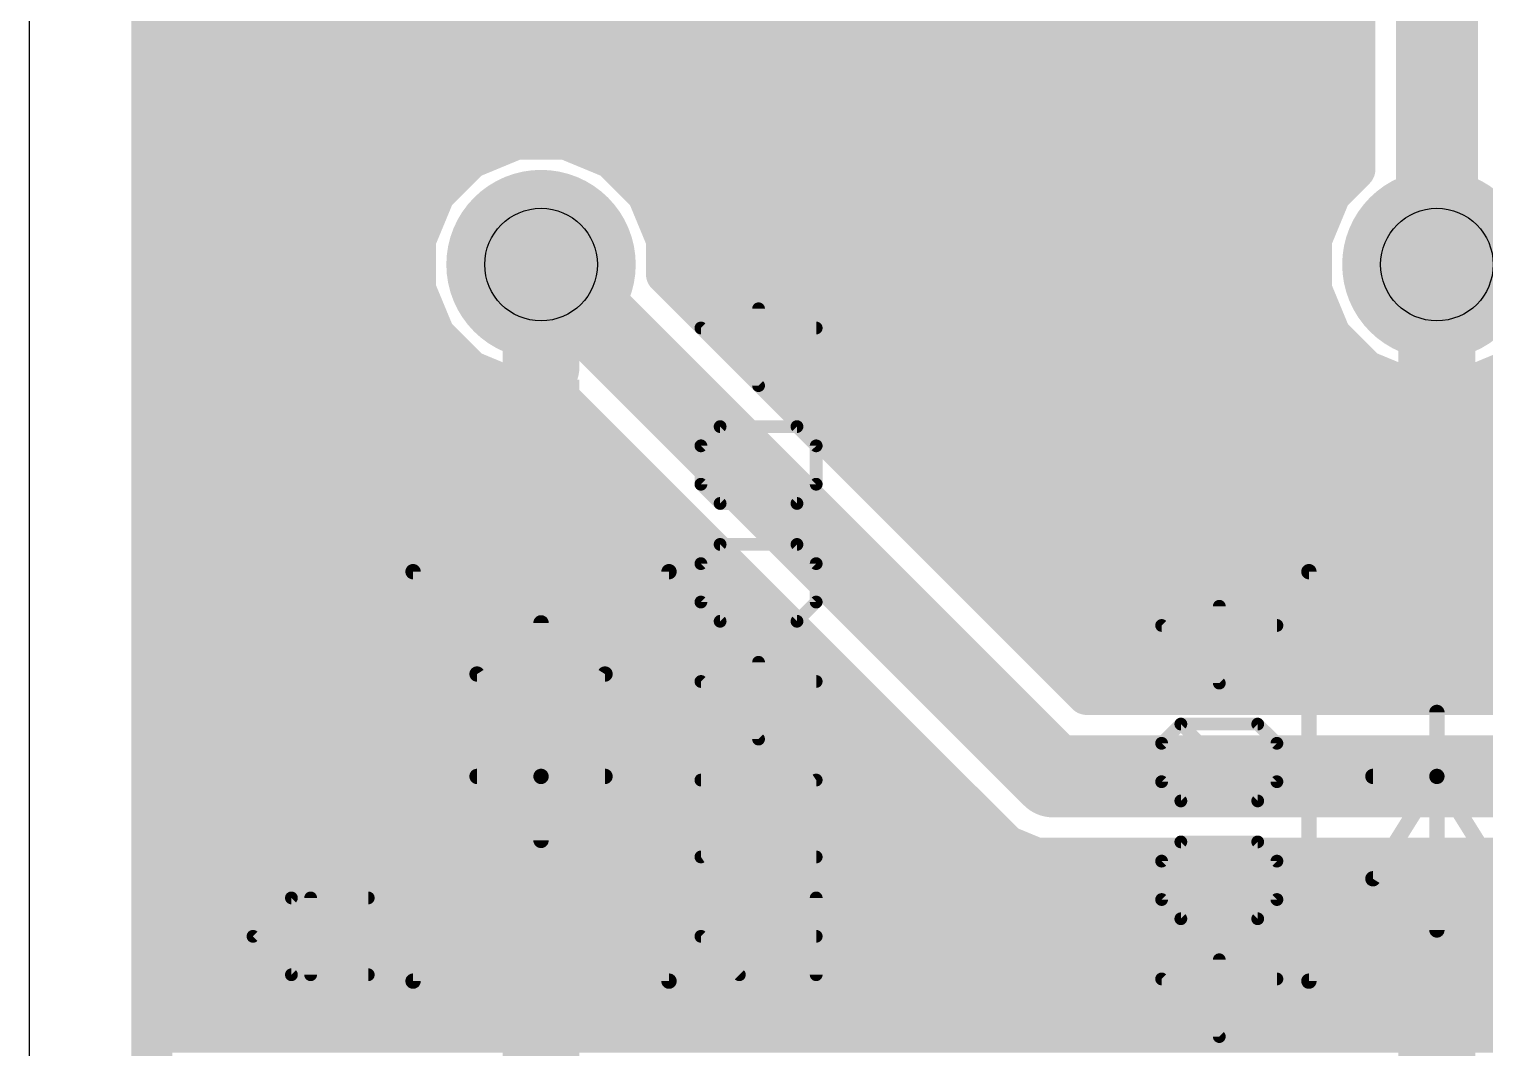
# Model space of a CAD drawing. Extents: x 0 to 35.2, y 0 to 45.7.
# Drawn here: x 0 to 14.45, y 20.17 to 30.28 of the extents above; entities that cross this region are included whole.
import ezdxf

# ---------------------------------------------------------------- set-up
doc = ezdxf.new("R2010")
doc.units = 0
for name, color, linetype in [('16', 175, 'CONTINUOUS'), ('17', 82, 'CONTINUOUS'), ('20', 7, 'CONTINUOUS'), ('21', 253, 'CONTINUOUS'), ('23', 7, 'CONTINUOUS'), ('25', 253, 'CONTINUOUS'), ('27', 253, 'CONTINUOUS'), ('29', 253, 'CONTINUOUS'), ('30', 253, 'CONTINUOUS'), ('44', 253, 'CONTINUOUS'), ('51', 253, 'CONTINUOUS')]:
    doc.layers.add(name, color=color, linetype=linetype)

# ---------------------------------------------------------------- blocks, each defined once
blk = doc.blocks.new('RECT')
blk.add_solid([(-0.5, -0.5), (0.5, -0.5), (-0.5, 0.5), (0.5, 0.5)])
blk = doc.blocks.new('ROUNDP')
at = {"const_width": 0.5}
blk.add_lwpolyline([(0, -0.25, 1), (0, 0.25, 1), (0, -0.25)], format="xyb", dxfattribs=at)

msp = doc.modelspace()

# ---------------------------------------------------------------- linework, layer by layer
at = {"layer": '16'}
for points, const_width in [([(1.2192, 10.1019), (1.2192, 35.6181)], 0.4064), ([(13.1572, 31.6323), (13.1572, 28.8873)], 0.4064), ([(13.97, 27.94), (13.97, 31.4706)], 0.8128), ([(1.2192, 30.48), (13.1572, 30.48)], 0.4064), ([(1.2192, 30.0736), (13.1572, 30.0736)], 0.4064), ([(1.2192, 29.6672), (13.1572, 29.6672)], 0.4064), ([(1.2192, 29.2608), (13.1572, 29.2608)], 0.4064), ([(4.8324, 29.1846), (4.375, 28.9951)], 0.4064), ([(5.3276, 29.1846), (4.8324, 29.1846)], 0.4064), ([(5.785, 28.9951), (5.3276, 29.1846)], 0.4064), ([(4.375, 28.9951), (4.0249, 28.645)], 0.4064), ([(6.1351, 28.645), (5.785, 28.9951)], 0.4064), ([(1.2192, 28.8544), (4.2343, 28.8544)], 0.4064), ([(5.9257, 28.8544), (13.1243, 28.8544)], 0.4064), ([(13.1572, 28.8873), (12.9149, 28.645)], 0.4064), ([(4.0249, 28.645), (3.8354, 28.1876)], 0.4064), ([(6.3246, 28.1876), (6.1351, 28.645)], 0.4064), ([(12.9149, 28.645), (12.7254, 28.1876)], 0.4064), ([(1.2192, 28.448), (3.9433, 28.448)], 0.4064), ([(6.2167, 28.448), (12.8333, 28.448)], 0.4064), ([(3.8354, 28.1876), (3.8354, 27.6924)], 0.4064), ([(5.08, 27.94), (10.16, 22.86)], 0.8128), ([(6.3246, 27.8449), (6.3246, 28.1876)], 0.4064), ([(12.7254, 28.1876), (12.7254, 27.6924)], 0.4064), ([(1.2192, 28.0416), (3.8354, 28.0416)], 0.4064), ([(6.3246, 28.0416), (12.7254, 28.0416)], 0.4064), ([(10.4967, 23.6728), (6.3246, 27.8449)], 0.4064), ([(3.8354, 27.6924), (4.0249, 27.235)], 0.4064), ([(12.7254, 27.6924), (12.9149, 27.235)], 0.4064), ([(1.2192, 27.6352), (3.8591, 27.6352)], 0.4064), ([(6.5343, 27.6352), (12.7491, 27.6352)], 0.4064), ([(1.2192, 27.2288), (4.0311, 27.2288)], 0.4064), ([(4.0249, 27.235), (4.375, 26.8849)], 0.4064), ([(6.9407, 27.2288), (12.9211, 27.2288)], 0.4064), ([(12.9149, 27.235), (13.265, 26.8849)], 0.4064), ([(1.2192, 26.8224), (4.5258, 26.8224)], 0.4064), ([(4.375, 26.8849), (4.8324, 26.6954)], 0.4064), ([(7.3471, 26.8224), (13.4158, 26.8224)], 0.4064), ([(13.265, 26.8849), (13.7224, 26.6954)], 0.4064), ([(14.2176, 26.6954), (14.675, 26.8849)], 0.4064), ([(14.5242, 26.8224), (16.9672, 26.8224)], 0.4064), ([(4.8324, 26.6954), (5.1751, 26.6954)], 0.4064), ([(5.1751, 26.6954), (9.4709, 22.3996)], 0.4064), ([(13.7224, 26.6954), (14.2176, 26.6954)], 0.4064), ([(1.2192, 26.416), (5.4545, 26.416)], 0.4064), ([(7.7535, 26.416), (16.9672, 26.416)], 0.4064), ([(1.2192, 26.0096), (5.8609, 26.0096)], 0.4064), ([(8.1599, 26.0096), (16.9672, 26.0096)], 0.4064), ([(1.2192, 25.6032), (6.2673, 25.6032)], 0.4064), ([(8.5663, 25.6032), (16.9672, 25.6032)], 0.4064), ([(1.2192, 25.1968), (6.6737, 25.1968)], 0.4064), ([(8.9727, 25.1968), (16.9672, 25.1968)], 0.4064), ([(1.2192, 24.7904), (7.0801, 24.7904)], 0.4064), ([(9.3791, 24.7904), (16.9672, 24.7904)], 0.4064), ([(1.2192, 24.384), (7.4865, 24.384)], 0.4064), ([(9.7855, 24.384), (16.9672, 24.384)], 0.4064), ([(1.2192, 23.9776), (7.8929, 23.9776)], 0.4064), ([(10.1919, 23.9776), (16.9672, 23.9776)], 0.4064), ([(16.9672, 23.6728), (10.4967, 23.6728)], 0.4064), ([(1.2192, 23.5712), (8.2993, 23.5712)], 0.4064), ([(1.2192, 23.1648), (8.7057, 23.1648)], 0.4064), ([(10.16, 22.86), (17.78, 22.86)], 0.8128), ([(1.2192, 22.7584), (9.1121, 22.7584)], 0.4064), ([(1.2192, 22.352), (9.5185, 22.352)], 0.4064), ([(9.4709, 22.3996), (9.6996, 22.1709)], 0.4064), ([(9.6996, 22.1709), (9.9983, 22.0472)], 0.4064), ([(9.9983, 22.0472), (17.9417, 22.0472)], 0.4064), ([(1.2192, 21.9456), (34.0108, 21.9456)], 0.4064), ([(1.2192, 21.5392), (34.0108, 21.5392)], 0.4064), ([(1.2192, 21.1328), (34.0108, 21.1328)], 0.4064), ([(1.2192, 20.7264), (34.0108, 20.7264)], 0.4064), ([(1.2192, 20.32), (34.0108, 20.32)], 0.4064)]:
    msp.add_lwpolyline(points, dxfattribs=dict(at, const_width=const_width))
for points, const_width in [([(1.2192, 30.5816, 1), (1.2192, 30.3784)], 0.2032), ([(13.1572, 30.3784, 1), (13.1572, 30.5816)], 0.2032), ([(1.2192, 30.1752, 1), (1.2192, 29.972)], 0.2032), ([(13.1572, 29.972, 1), (13.1572, 30.1752)], 0.2032), ([(1.2192, 29.7688, 1), (1.2192, 29.5656)], 0.2032), ([(13.1572, 29.5656, 1), (13.1572, 29.7688)], 0.2032), ([(1.2192, 29.3624, 1), (1.2192, 29.1592)], 0.2032), ([(4.8324, 29.2862, 1), (4.8324, 29.083)], 0.2032), ([(4.8713, 29.0907, 1), (4.7936, 29.2785)], 0.2032), ([(5.3664, 29.2785, 1), (5.2887, 29.0907)], 0.2032), ([(5.3276, 29.083, 1), (5.3276, 29.2862)], 0.2032), ([(13.1572, 29.1592, 1), (13.1572, 29.3624)], 0.2032), ([(4.3361, 29.089, 1), (4.4139, 28.9013)], 0.2032), ([(4.4468, 28.9233, 1), (4.3031, 29.067)], 0.2032), ([(5.8568, 29.067, 1), (5.7132, 28.9233)], 0.2032), ([(5.7461, 28.9013, 1), (5.8239, 29.089)], 0.2032), ([(1.2192, 28.956, 1), (1.2192, 28.7528)], 0.2032), ([(4.2343, 28.7528, 1), (4.2343, 28.956)], 0.2032), ([(5.9257, 28.956, 1), (5.9257, 28.7528)], 0.2032), ([(13.229, 28.8155, 1), (13.0854, 28.9592)], 0.2032), ([(13.1243, 28.7528, 1), (13.1243, 28.956)], 0.2032), ([(13.0556, 28.8873, 1), (13.2588, 28.8873)], 0.2032), ([(3.953, 28.7168, 1), (4.0967, 28.5732)], 0.2032), ([(4.1187, 28.6061, 1), (3.931, 28.6839)], 0.2032), ([(6.229, 28.6839, 1), (6.0413, 28.6061)], 0.2032), ([(6.0633, 28.5732, 1), (6.207, 28.7168)], 0.2032), ([(12.843, 28.7168, 1), (12.9867, 28.5732)], 0.2032), ([(13.0087, 28.6061, 1), (12.821, 28.6839)], 0.2032), ([(1.2192, 28.5496, 1), (1.2192, 28.3464)], 0.2032), ([(3.9433, 28.3464, 1), (3.9433, 28.5496)], 0.2032), ([(6.2167, 28.5496, 1), (6.2167, 28.3464)], 0.2032), ([(12.8333, 28.3464, 1), (12.8333, 28.5496)], 0.2032), ([(3.937, 28.1876, 1), (3.7338, 28.1876)], 0.2032), ([(3.7415, 28.2264, 1), (3.9293, 28.1487)], 0.2032), ([(5.2237, 28.0837, 1), (4.9363, 27.7963)], 0.4064), ([(6.4262, 28.1876, 1), (6.223, 28.1876)], 0.2032), ([(6.2307, 28.1487, 1), (6.4185, 28.2264)], 0.2032), ([(12.827, 28.1876, 1), (12.6238, 28.1876)], 0.2032), ([(12.6315, 28.2264, 1), (12.8193, 28.1487)], 0.2032), ([(1.2192, 28.1432, 1), (1.2192, 27.94)], 0.2032), ([(3.8354, 27.94, 1), (3.8354, 28.1432)], 0.2032), ([(6.3246, 28.1432, 1), (6.3246, 27.94)], 0.2032), ([(12.7254, 27.94, 1), (12.7254, 28.1432)], 0.2032), ([(6.3964, 27.9167, 1), (6.2528, 27.773)], 0.2032), ([(13.7668, 27.94, 1), (14.1732, 27.94)], 0.4064), ([(3.9293, 27.7313, 1), (3.7415, 27.6536)], 0.2032), ([(6.223, 27.8449, 1), (6.4262, 27.8449)], 0.2032), ([(12.8193, 27.7313, 1), (12.6315, 27.6536)], 0.2032), ([(1.2192, 27.7368, 1), (1.2192, 27.5336)], 0.2032), ([(3.7338, 27.6924, 1), (3.937, 27.6924)], 0.2032), ([(3.8591, 27.5336, 1), (3.8591, 27.7368)], 0.2032), ([(6.5343, 27.7368, 1), (6.5343, 27.5336)], 0.2032), ([(12.6238, 27.6924, 1), (12.827, 27.6924)], 0.2032), ([(12.7491, 27.5336, 1), (12.7491, 27.7368)], 0.2032), ([(1.2192, 27.3304, 1), (1.2192, 27.1272)], 0.2032), ([(4.0967, 27.3068, 1), (3.953, 27.1631)], 0.2032), ([(3.931, 27.1961, 1), (4.1187, 27.2739)], 0.2032), ([(4.0311, 27.1272, 1), (4.0311, 27.3304)], 0.2032), ([(6.9407, 27.3304, 1), (6.9407, 27.1272)], 0.2032), ([(12.9867, 27.3068, 1), (12.843, 27.1631)], 0.2032), ([(12.821, 27.1961, 1), (13.0087, 27.2739)], 0.2032), ([(12.9211, 27.1272, 1), (12.9211, 27.3304)], 0.2032), ([(1.2192, 26.924, 1), (1.2192, 26.7208)], 0.2032), ([(4.4139, 26.9787, 1), (4.3361, 26.791)], 0.2032), ([(4.3031, 26.813, 1), (4.4468, 26.9567)], 0.2032), ([(4.5258, 26.7208, 1), (4.5258, 26.924)], 0.2032), ([(7.3471, 26.924, 1), (7.3471, 26.7208)], 0.2032), ([(13.3039, 26.9787, 1), (13.2261, 26.791)], 0.2032), ([(13.1931, 26.813, 1), (13.3368, 26.9567)], 0.2032), ([(13.4158, 26.7208, 1), (13.4158, 26.924)], 0.2032), ([(14.5242, 26.924, 1), (14.5242, 26.7208)], 0.2032), ([(4.8324, 26.797, 1), (4.8324, 26.5938)], 0.2032), ([(4.7936, 26.6015, 1), (4.8713, 26.7893)], 0.2032), ([(5.247, 26.7672, 1), (5.1033, 26.6236)], 0.2032), ([(5.1751, 26.5938, 1), (5.1751, 26.797)], 0.2032), ([(13.7224, 26.797, 1), (13.7224, 26.5938)], 0.2032), ([(13.6836, 26.6015, 1), (13.7613, 26.7893)], 0.2032), ([(14.1787, 26.7893, 1), (14.2564, 26.6015)], 0.2032), ([(14.2176, 26.5938, 1), (14.2176, 26.797)], 0.2032), ([(1.2192, 26.5176, 1), (1.2192, 26.3144)], 0.2032), ([(5.4545, 26.3144, 1), (5.4545, 26.5176)], 0.2032), ([(7.7535, 26.5176, 1), (7.7535, 26.3144)], 0.2032), ([(1.2192, 26.1112, 1), (1.2192, 25.908)], 0.2032), ([(5.8609, 25.908, 1), (5.8609, 26.1112)], 0.2032), ([(8.1599, 26.1112, 1), (8.1599, 25.908)], 0.2032), ([(1.2192, 25.7048, 1), (1.2192, 25.5016)], 0.2032), ([(6.2673, 25.5016, 1), (6.2673, 25.7048)], 0.2032), ([(8.5663, 25.7048, 1), (8.5663, 25.5016)], 0.2032), ([(1.2192, 25.2984, 1), (1.2192, 25.0952)], 0.2032), ([(6.6737, 25.0952, 1), (6.6737, 25.2984)], 0.2032), ([(8.9727, 25.2984, 1), (8.9727, 25.0952)], 0.2032), ([(1.2192, 24.892, 1), (1.2192, 24.6888)], 0.2032), ([(7.0801, 24.6888, 1), (7.0801, 24.892)], 0.2032), ([(9.3791, 24.892, 1), (9.3791, 24.6888)], 0.2032), ([(1.2192, 24.4856, 1), (1.2192, 24.2824)], 0.2032), ([(7.4865, 24.2824, 1), (7.4865, 24.4856)], 0.2032), ([(9.7855, 24.4856, 1), (9.7855, 24.2824)], 0.2032), ([(1.2192, 24.0792, 1), (1.2192, 23.876)], 0.2032), ([(7.8929, 23.876, 1), (7.8929, 24.0792)], 0.2032), ([(10.1919, 24.0792, 1), (10.1919, 23.876)], 0.2032), ([(10.4967, 23.7744, 1), (10.4967, 23.5712)], 0.2032), ([(10.4248, 23.601, 1), (10.5685, 23.7446)], 0.2032), ([(1.2192, 23.6728, 1), (1.2192, 23.4696)], 0.2032), ([(8.2993, 23.4696, 1), (8.2993, 23.6728)], 0.2032), ([(1.2192, 23.2664, 1), (1.2192, 23.0632)], 0.2032), ([(8.7057, 23.0632, 1), (8.7057, 23.2664)], 0.2032), ([(10.16, 23.0632, 1), (10.16, 22.6568)], 0.4064), ([(10.0163, 22.7163, 1), (10.3037, 23.0037)], 0.4064), ([(1.2192, 22.86, 1), (1.2192, 22.6568)], 0.2032), ([(9.1121, 22.6568, 1), (9.1121, 22.86)], 0.2032), ([(1.2192, 22.4536, 1), (1.2192, 22.2504)], 0.2032), ([(9.5428, 22.4714, 1), (9.3991, 22.3277)], 0.2032), ([(9.3991, 22.3277, 1), (9.5428, 22.4714)], 0.2032), ([(9.5185, 22.2504, 1), (9.5185, 22.4536)], 0.2032), ([(9.7385, 22.2648, 1), (9.6607, 22.0771)], 0.2032), ([(9.6277, 22.0991, 1), (9.7714, 22.2428)], 0.2032), ([(9.9983, 22.1488, 1), (9.9983, 21.9456)], 0.2032), ([(1.2192, 22.0472, 1), (1.2192, 21.844)], 0.2032), ([(9.9594, 21.9533, 1), (10.0372, 22.1411)], 0.2032), ([(1.2192, 21.6408, 1), (1.2192, 21.4376)], 0.2032), ([(1.2192, 21.2344, 1), (1.2192, 21.0312)], 0.2032), ([(1.2192, 20.828, 1), (1.2192, 20.6248)], 0.2032), ([(1.2192, 20.4216, 1), (1.2192, 20.2184)], 0.2032)]:
    msp.add_lwpolyline(points, format="xyb", dxfattribs=dict(at, const_width=const_width))
at = {"layer": '20'}
msp.add_line((0, 45.71), (0, 0), dxfattribs=at)
at = {"layer": '21', "const_width": 0.1524}
for points in [[(6.35, 24.892), (3.81, 24.892)], [(3.81, 20.828), (3.81, 24.892)], [(6.35, 24.892), (6.35, 20.828)], [(12.7, 20.828), (12.7, 24.892)], [(15.24, 24.892), (12.7, 24.892)], [(5.08, 22.86), (5.08, 24.384)], [(4.445, 23.876), (5.715, 23.876)], [(5.08, 22.86), (4.445, 23.876)], [(5.715, 23.876), (5.08, 22.86)], [(13.97, 23.495), (13.97, 22.86)], [(4.445, 22.86), (5.08, 22.86)], [(5.08, 22.225), (5.08, 22.86)], [(5.08, 22.86), (5.715, 22.86)], [(13.335, 21.844), (13.97, 22.86)], [(13.97, 22.86), (13.335, 22.86)], [(13.97, 22.86), (13.97, 21.336)], [(13.97, 22.86), (14.605, 21.844)], [(14.605, 22.86), (13.97, 22.86)], [(14.605, 21.844), (13.335, 21.844)], [(3.81, 20.828), (6.35, 20.828)], [(12.7, 20.828), (15.24, 20.828)]]:
    msp.add_lwpolyline(points, dxfattribs=at)
at = {"layer": '21', "const_width": 0.0762}
for points in [[(3.81, 24.9301, 1), (3.81, 24.8539)], [(3.8481, 24.892, 1), (3.7719, 24.892)], [(6.3881, 24.892, 1), (6.3119, 24.892)], [(6.35, 24.8539, 1), (6.35, 24.9301)], [(12.7381, 24.892, 1), (12.6619, 24.892)], [(12.7, 24.9301, 1), (12.7, 24.8539)], [(5.1181, 24.384, 1), (5.0419, 24.384)], [(4.445, 23.9141, 1), (4.445, 23.8379)], [(4.4773, 23.8962, 1), (4.4127, 23.8558)], [(5.7473, 23.8558, 1), (5.6827, 23.8962)], [(5.715, 23.8379, 1), (5.715, 23.9141)], [(14.0081, 23.495, 1), (13.9319, 23.495)], [(4.445, 22.8981, 1), (4.445, 22.8219)], [(5.1181, 22.86, 1), (5.0419, 22.86)], [(5.08, 22.8981, 1), (5.08, 22.8219)], [(5.0477, 22.8802, 1), (5.1123, 22.8398)], [(5.0419, 22.86, 1), (5.1181, 22.86)], [(5.0477, 22.8398, 1), (5.1123, 22.8802)], [(5.08, 22.8219, 1), (5.08, 22.8981)], [(5.715, 22.8219, 1), (5.715, 22.8981)], [(13.335, 22.8981, 1), (13.335, 22.8219)], [(14.0081, 22.86, 1), (13.9319, 22.86)], [(14.0023, 22.8802, 1), (13.9377, 22.8398)], [(13.97, 22.8981, 1), (13.97, 22.8219)], [(13.9319, 22.86, 1), (14.0081, 22.86)], [(14.0023, 22.8398, 1), (13.9377, 22.8802)], [(13.97, 22.8219, 1), (13.97, 22.8981)], [(5.0419, 22.225, 1), (5.1181, 22.225)], [(13.335, 21.8821, 1), (13.335, 21.8059)], [(13.3027, 21.8642, 1), (13.3673, 21.8238)], [(13.9319, 21.336, 1), (14.0081, 21.336)], [(3.81, 20.8661, 1), (3.81, 20.7899)], [(3.7719, 20.828, 1), (3.8481, 20.828)], [(6.3119, 20.828, 1), (6.3881, 20.828)], [(6.35, 20.7899, 1), (6.35, 20.8661)], [(12.7, 20.8661, 1), (12.7, 20.7899)], [(12.6619, 20.828, 1), (12.7381, 20.828)]]:
    msp.add_lwpolyline(points, format="xyb", dxfattribs=at)
at = {"layer": '23'}
for p in [(5.08, 22.86), (13.97, 22.86)]:
    msp.add_point(p, dxfattribs=at)
at = {"layer": '25', "const_width": 0.127}
for points in [[(2.2215, 21.2728), (2.6029, 21.6542)], [(2.6029, 21.6542), (3.3655, 21.6542)], [(2.7935, 20.8915), (2.7935, 21.6542)], [(2.6029, 20.8915), (2.2215, 21.2728)], [(3.3655, 20.8915), (2.6029, 20.8915)]]:
    msp.add_lwpolyline(points, dxfattribs=at)
at = {"layer": '25', "const_width": 0.0635}
for points in [[(2.6029, 21.6859, 1), (2.6029, 21.6224)], [(2.6253, 21.6317, 1), (2.5804, 21.6766)], [(2.8253, 21.6542, 1), (2.7618, 21.6542)], [(3.3655, 21.6224, 1), (3.3655, 21.6859)], [(2.244, 21.2953, 1), (2.1991, 21.2504)], [(2.1991, 21.2953, 1), (2.244, 21.2504)], [(2.6029, 20.9232, 1), (2.6029, 20.8598)], [(3.3655, 20.8598, 1), (3.3655, 20.9232)], [(2.5804, 20.869, 1), (2.6253, 20.914)], [(2.7618, 20.8915, 1), (2.8253, 20.8915)]]:
    msp.add_lwpolyline(points, format="xyb", dxfattribs=at)
at = {"layer": '27', "const_width": 0.127}
for points in [[(7.2385, 26.7385), (7.2385, 27.5011)], [(7.8105, 27.3105), (6.6665, 27.3105)], [(6.6665, 27.3105), (7.2385, 26.7385)], [(6.6665, 26.1411), (6.8572, 26.3317)], [(6.8572, 26.3317), (7.6198, 26.3317)], [(7.6198, 25.5691), (6.8572, 26.3317)], [(7.6198, 26.3317), (7.8105, 26.1411)], [(6.6665, 25.7598), (6.6665, 26.1411)], [(7.8105, 26.1411), (7.8105, 25.7598)], [(6.8572, 25.5691), (6.6665, 25.7598)], [(7.8105, 25.7598), (7.6198, 25.5691)], [(7.6198, 25.5691), (6.8572, 25.5691)], [(6.6665, 24.9717), (6.8572, 25.1623)], [(6.8572, 25.1623), (7.6198, 25.1623)], [(7.6198, 24.3997), (6.8572, 25.1623)], [(7.6198, 25.1623), (7.8105, 24.9717)], [(6.6665, 24.5904), (6.6665, 24.9717)], [(7.8105, 24.9717), (7.8105, 24.5904)], [(6.8572, 24.3997), (6.6665, 24.5904)], [(7.8105, 24.5904), (7.6198, 24.3997)], [(11.8105, 23.7861), (11.8105, 24.5487)], [(7.6198, 24.3997), (6.8572, 24.3997)], [(12.3825, 24.3581), (11.2385, 24.3581)], [(11.2385, 24.3581), (11.8105, 23.7861)], [(7.2385, 23.2303), (7.2385, 23.9929)], [(7.8105, 23.8023), (6.6665, 23.8023)], [(6.6665, 23.8023), (7.2385, 23.2303)], [(11.2385, 23.1887), (11.4292, 23.3793)], [(11.4292, 23.3793), (12.1918, 23.3793)], [(12.1918, 22.6167), (11.4292, 23.3793)], [(12.1918, 23.3793), (12.3825, 23.1887)], [(11.2385, 22.8074), (11.2385, 23.1887)], [(12.3825, 23.1887), (12.3825, 22.8074)], [(6.6665, 22.0609), (7.8105, 22.8235)], [(7.8105, 22.8235), (6.6665, 22.8235)], [(11.4292, 22.6167), (11.2385, 22.8074)], [(12.3825, 22.8074), (12.1918, 22.6167)], [(12.1918, 22.6167), (11.4292, 22.6167)], [(11.2385, 22.0193), (11.4292, 22.2099)], [(11.4292, 22.2099), (12.1918, 22.2099)], [(12.1918, 21.4473), (11.4292, 22.2099)], [(12.1918, 22.2099), (12.3825, 22.0193)], [(7.8105, 22.0609), (6.6665, 22.0609)], [(11.2385, 21.638), (11.2385, 22.0193)], [(12.3825, 22.0193), (12.3825, 21.638)], [(7.8105, 20.8915), (7.8105, 21.6542)], [(11.4292, 21.4473), (11.2385, 21.638)], [(12.3825, 21.638), (12.1918, 21.4473)], [(12.1918, 21.4473), (11.4292, 21.4473)], [(7.0479, 20.8915), (6.6665, 21.2728)], [(6.6665, 21.2728), (7.8105, 21.2728)], [(11.8105, 20.2779), (11.8105, 21.0405)], [(12.3825, 20.8499), (11.2385, 20.8499)], [(11.2385, 20.8499), (11.8105, 20.2779)]]:
    msp.add_lwpolyline(points, dxfattribs=at)
at = {"layer": '27', "const_width": 0.0635}
for points in [[(7.2703, 27.5011, 1), (7.2068, 27.5011)], [(6.6665, 27.3422, 1), (6.6665, 27.2787)], [(6.689, 27.3329, 1), (6.6441, 27.288)], [(7.8105, 27.2787, 1), (7.8105, 27.3422)], [(7.2068, 26.7385, 1), (7.2703, 26.7385)], [(7.2161, 26.716, 1), (7.261, 26.7609)], [(6.8572, 26.3635, 1), (6.8572, 26.3)], [(6.8796, 26.3542, 1), (6.8347, 26.3093)], [(6.8796, 26.3093, 1), (6.8347, 26.3542)], [(7.6423, 26.3542, 1), (7.5974, 26.3093)], [(7.6198, 26.3, 1), (7.6198, 26.3635)], [(6.6983, 26.1411, 1), (6.6348, 26.1411)], [(6.6441, 26.1635, 1), (6.689, 26.1186)], [(7.8422, 26.1411, 1), (7.7788, 26.1411)], [(7.788, 26.1186, 1), (7.833, 26.1635)], [(6.689, 25.7822, 1), (6.6441, 25.7373)], [(6.6348, 25.7598, 1), (6.6983, 25.7598)], [(7.7788, 25.7598, 1), (7.8422, 25.7598)], [(7.833, 25.7373, 1), (7.788, 25.7822)], [(6.8572, 25.6008, 1), (6.8572, 25.5373)], [(6.8347, 25.5466, 1), (6.8796, 25.5915)], [(7.5974, 25.5915, 1), (7.6423, 25.5466)], [(7.5974, 25.5466, 1), (7.6423, 25.5915)], [(7.6198, 25.5373, 1), (7.6198, 25.6008)], [(6.8572, 25.1941, 1), (6.8572, 25.1306)], [(6.8796, 25.1848, 1), (6.8347, 25.1399)], [(6.8796, 25.1399, 1), (6.8347, 25.1848)], [(7.6423, 25.1848, 1), (7.5974, 25.1399)], [(7.6198, 25.1306, 1), (7.6198, 25.1941)], [(6.6983, 24.9717, 1), (6.6348, 24.9717)], [(6.6441, 24.9941, 1), (6.689, 24.9492)], [(7.8422, 24.9717, 1), (7.7788, 24.9717)], [(7.788, 24.9492, 1), (7.833, 24.9941)], [(6.689, 24.6128, 1), (6.6441, 24.5679)], [(6.6348, 24.5904, 1), (6.6983, 24.5904)], [(7.7788, 24.5904, 1), (7.8422, 24.5904)], [(7.833, 24.5679, 1), (7.788, 24.6128)], [(11.8423, 24.5487, 1), (11.7788, 24.5487)], [(6.8572, 24.4314, 1), (6.8572, 24.3679)], [(6.8347, 24.3772, 1), (6.8796, 24.4221)], [(7.5974, 24.4221, 1), (7.6423, 24.3772)], [(7.5974, 24.3772, 1), (7.6423, 24.4221)], [(7.6198, 24.3679, 1), (7.6198, 24.4314)], [(11.2385, 24.3898, 1), (11.2385, 24.3263)], [(11.261, 24.3805, 1), (11.2161, 24.3356)], [(12.3825, 24.3263, 1), (12.3825, 24.3898)], [(7.2703, 23.9929, 1), (7.2068, 23.9929)], [(6.6665, 23.834, 1), (6.6665, 23.7705)], [(6.689, 23.8247, 1), (6.6441, 23.7798)], [(7.8105, 23.7705, 1), (7.8105, 23.834)], [(11.7881, 23.7636, 1), (11.833, 23.8085)], [(11.7788, 23.7861, 1), (11.8423, 23.7861)], [(11.4292, 23.4111, 1), (11.4292, 23.3476)], [(11.4516, 23.4018, 1), (11.4067, 23.3569)], [(11.4516, 23.3569, 1), (11.4067, 23.4018)], [(12.2143, 23.4018, 1), (12.1694, 23.3569)], [(12.1918, 23.3476, 1), (12.1918, 23.4111)], [(7.2068, 23.2303, 1), (7.2703, 23.2303)], [(7.2161, 23.2078, 1), (7.261, 23.2527)], [(11.2703, 23.1887, 1), (11.2068, 23.1887)], [(11.2161, 23.2111, 1), (11.261, 23.1662)], [(12.4143, 23.1887, 1), (12.3507, 23.1887)], [(12.36, 23.1662, 1), (12.405, 23.2111)], [(6.6665, 22.8553, 1), (6.6665, 22.7918)], [(7.8281, 22.7971, 1), (7.7929, 22.85)], [(7.8105, 22.7918, 1), (7.8105, 22.8553)], [(11.2068, 22.8074, 1), (11.2703, 22.8074)], [(11.261, 22.8298, 1), (11.2161, 22.7849)], [(12.3507, 22.8074, 1), (12.4143, 22.8074)], [(12.405, 22.7849, 1), (12.36, 22.8298)], [(11.4292, 22.6484, 1), (11.4292, 22.5849)], [(11.4067, 22.5942, 1), (11.4516, 22.6391)], [(12.1694, 22.6391, 1), (12.2143, 22.5942)], [(12.1694, 22.5942, 1), (12.2143, 22.6391)], [(12.1918, 22.5849, 1), (12.1918, 22.6484)], [(11.4292, 22.2417, 1), (11.4292, 22.1782)], [(11.4516, 22.2324, 1), (11.4067, 22.1875)], [(11.4516, 22.1875, 1), (11.4067, 22.2324)], [(12.2143, 22.2324, 1), (12.1694, 22.1875)], [(12.1918, 22.1782, 1), (12.1918, 22.2417)], [(6.6665, 22.0926, 1), (6.6665, 22.0291)], [(6.6489, 22.0873, 1), (6.6841, 22.0345)], [(7.8105, 22.0291, 1), (7.8105, 22.0926)], [(11.2703, 22.0193, 1), (11.2068, 22.0193)], [(11.2161, 22.0417, 1), (11.261, 21.9968)], [(12.4143, 22.0193, 1), (12.3507, 22.0193)], [(12.36, 21.9968, 1), (12.405, 22.0417)], [(7.8422, 21.6542, 1), (7.7788, 21.6542)], [(11.2068, 21.638, 1), (11.2703, 21.638)], [(11.261, 21.6604, 1), (11.2161, 21.6155)], [(12.3507, 21.638, 1), (12.4143, 21.638)], [(12.405, 21.6155, 1), (12.36, 21.6604)], [(11.4292, 21.479, 1), (11.4292, 21.4155)], [(11.4067, 21.4248, 1), (11.4516, 21.4697)], [(12.1694, 21.4697, 1), (12.2143, 21.4248)], [(12.1694, 21.4248, 1), (12.2143, 21.4697)], [(12.1918, 21.4155, 1), (12.1918, 21.479)], [(6.6665, 21.3046, 1), (6.6665, 21.2411)], [(6.689, 21.2953, 1), (6.6441, 21.2504)], [(7.8105, 21.2411, 1), (7.8105, 21.3046)], [(11.8423, 21.0405, 1), (11.7788, 21.0405)], [(7.0254, 20.869, 1), (7.0703, 20.914)], [(7.7788, 20.8915, 1), (7.8422, 20.8915)], [(11.2385, 20.8816, 1), (11.2385, 20.8181)], [(11.261, 20.8723, 1), (11.2161, 20.8274)], [(12.3825, 20.8181, 1), (12.3825, 20.8816)], [(11.7788, 20.2779, 1), (11.8423, 20.2779)], [(11.7881, 20.2554, 1), (11.833, 20.3003)]]:
    msp.add_lwpolyline(points, format="xyb", dxfattribs=at)
at = {"layer": '44'}
for centre in [(5.08, 27.94), (13.97, 27.94)]:
    msp.add_circle(centre, 0.5588, dxfattribs=at)
at = {"layer": '51', "const_width": 0.762}
for points in [[(5.08, 27.94), (5.08, 26.924)], [(13.97, 27.94), (13.97, 26.924)]]:
    msp.add_lwpolyline(points, dxfattribs=at)
at = {"layer": '51', "const_width": 0.381}
for points in [[(5.2705, 27.94, 1), (4.8895, 27.94)], [(14.1605, 27.94, 1), (13.7795, 27.94)], [(4.8895, 26.924, 1), (5.2705, 26.924)], [(13.7795, 26.924, 1), (14.1605, 26.924)]]:
    msp.add_lwpolyline(points, format="xyb", dxfattribs=at)

# ---------------------------------------------------------------- block references
at = {"layer": '17', "xscale": 1.6764, "yscale": 1.6764}
for p, rotation in [((5.08, 27.94), 90), ((5.08, 27.94), 90), ((13.97, 27.94), 270), ((13.97, 27.94), 270)]:
    msp.add_blockref('ROUNDP', p, dxfattribs=dict(at, rotation=rotation))
at = {"layer": '21'}
for p, xscale, yscale, rotation in [((5.08, 25.8445), 1.905, 0.762, 90), ((13.97, 25.8445), 1.905, 0.762, 270), ((13.97, 24.257), 0.508, 2.54, 270), ((5.08, 21.463), 0.508, 2.54, 90), ((5.08, 19.8755), 1.905, 0.762, 90), ((13.97, 19.8755), 1.905, 0.762, 270)]:
    msp.add_blockref('RECT', p, dxfattribs=dict(at, xscale=xscale, yscale=yscale, rotation=rotation))
at = {"layer": '29', "xscale": 1.8796, "yscale": 1.8796}
for p, rotation in [((5.08, 27.94), 90), ((13.97, 27.94), 270)]:
    msp.add_blockref('ROUNDP', p, dxfattribs=dict(at, rotation=rotation))
at = {"layer": '30', "xscale": 1.8796, "yscale": 1.8796}
for p, rotation in [((5.08, 27.94), 90), ((13.97, 27.94), 270)]:
    msp.add_blockref('ROUNDP', p, dxfattribs=dict(at, rotation=rotation))

doc.saveas('drawing.dxf')
